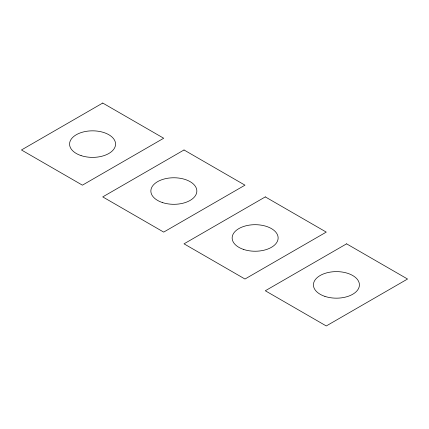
<?xml version="1.0" encoding="UTF-8"?>
<svg xmlns="http://www.w3.org/2000/svg" width="429" height="429" viewBox="0 0 429 429"><rect width="100%" height="100%" fill="white"/><g stroke="black" fill="none" stroke-linecap="round" stroke-linejoin="round"><path stroke-width="0.64" d="M102.735 103.046L21.45 149.973L82.411 185.167L163.696 138.24L102.735 103.046M184.02 149.973L102.735 196.9L163.696 232.1L244.98 185.167L184.02 149.973M265.304 196.9L184.02 243.833L244.98 279.027L326.265 232.1L265.304 196.9M346.589 243.833L265.304 290.76L326.265 325.954L407.55 279.027L346.589 243.833M243.645 249.458A22.989 13.272 0 0 0 278.131 237.966A22.989 13.272 0 0 0 243.645 226.469A22.989 13.272 0 0 0 243.645 249.458M324.93 296.391A22.989 13.272 0 0 0 359.416 284.894A22.989 13.272 0 0 0 324.93 273.396A22.989 13.272 0 0 0 324.93 296.391M81.081 155.604A22.989 13.272 0 0 0 115.562 144.106A22.989 13.272 0 0 0 81.081 132.609A22.989 13.272 0 0 0 81.081 155.604M162.36 202.531A22.989 13.272 0 0 0 196.847 191.034A22.989 13.272 0 0 0 162.36 179.542A22.989 13.272 0 0 0 162.36 202.531"/></g></svg>
